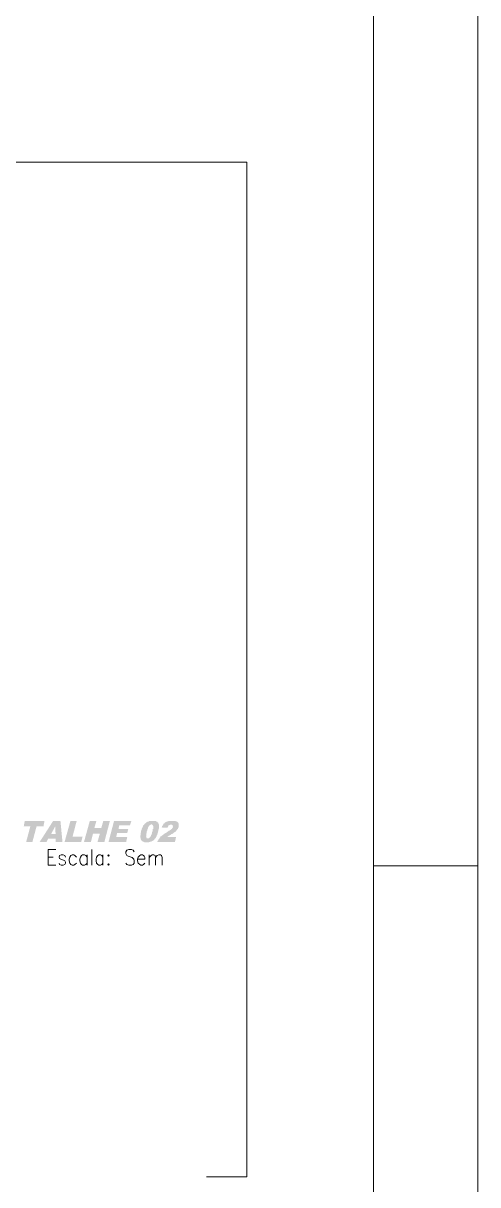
# Model space of a CAD drawing. Header units: millimetres. Extents: x 2928 to 3112, y 1220 to 1280.
# Drawn here: x 3107.7 to 3112.05, y 1247.51 to 1258.61 of the extents above; entities that cross this region are included whole.
import ezdxf
from ezdxf.xclip import XClip

# ---------------------------------------------------------------- set-up
doc = ezdxf.new("R2010")
doc.units = ezdxf.units.MM

# ---------------------------------------------------------------- blocks, each defined once
blk = doc.blocks.new('MF14B49E0')
at = {"color": 7, "linetype": 'Continuous', "lineweight": 9, "true_color": 0x000007}
blk.add_lwpolyline([(840.03, 593.45), (0, 593.45), (0, 0.23), (840.03, 0.23)], close=True, dxfattribs=at)

msp = doc.modelspace()

# ---------------------------------------------------------------- hatches: boundary and pattern name
at = {"true_color": 0x000007}
for points in [[(3107.71498, 1250.98792), (3107.90354, 1250.98792), (3107.89361, 1250.935), (3107.82745, 1250.935), (3107.78776, 1250.78614), (3107.72821, 1250.78614), (3107.76791, 1250.935), (3107.70506, 1250.935)], [(3108.15164, 1250.98792), (3108.21118, 1250.98792), (3108.17148, 1250.83576), (3108.26741, 1250.83576), (3108.25418, 1250.78614), (3108.0954, 1250.78614)], [(3108.33688, 1250.98792), (3108.39973, 1250.98792), (3108.37989, 1250.91846), (3108.44604, 1250.91846), (3108.46589, 1250.98792), (3108.52874, 1250.98792), (3108.47582, 1250.78614), (3108.40966, 1250.78614), (3108.43281, 1250.86553), (3108.36665, 1250.86553), (3108.34681, 1250.78614), (3108.28065, 1250.78614)], [(3108.56844, 1250.98792), (3108.73384, 1250.98792), (3108.72061, 1250.94492), (3108.61806, 1250.94492), (3108.61144, 1250.91184), (3108.70407, 1250.91184), (3108.69414, 1250.87214), (3108.59821, 1250.87214), (3108.58829, 1250.83245), (3108.69414, 1250.83245), (3108.68422, 1250.78614), (3108.51551, 1250.78614)], [(3109.15064, 1250.78614), (3108.98194, 1250.78614), (3108.98194, 1250.78945), (3108.98525, 1250.79275), (3108.98525, 1250.79606), (3108.98855, 1250.79937), (3108.99186, 1250.80268), (3108.99186, 1250.80599), (3108.99517, 1250.8126), (3108.99848, 1250.81591), (3108.99848, 1250.81922), (3109.00179, 1250.81922), (3109.00509, 1250.82253), (3109.00509, 1250.82583), (3109.0084, 1250.82914), (3109.01171, 1250.83245), (3109.0084, 1250.83576), (3109.01502, 1250.83576), (3109.01502, 1250.83907), (3109.01832, 1250.83907), (3109.02163, 1250.84237), (3109.02494, 1250.84568), (3109.02825, 1250.84899), (3109.03156, 1250.84899), (3109.03486, 1250.8523), (3109.03817, 1250.8556), (3109.04148, 1250.85891), (3109.04479, 1250.85891), (3109.04479, 1250.86222), (3109.0481, 1250.86553), (3109.0514, 1250.86553), (3109.05471, 1250.86553), (3109.05802, 1250.86884), (3109.06133, 1250.87214), (3109.06794, 1250.87545), (3109.07456, 1250.87876), (3109.07787, 1250.88207), (3109.08118, 1250.88207), (3109.07787, 1250.88538), (3109.08448, 1250.88868), (3109.08779, 1250.88868), (3109.0911, 1250.89199), (3109.09441, 1250.8953), (3109.09772, 1250.8953), (3109.10102, 1250.89861), (3109.10433, 1250.90192), (3109.10764, 1250.90192), (3109.11095, 1250.90522), (3109.11426, 1250.90853), (3109.11756, 1250.91184), (3109.12087, 1250.91184), (3109.11756, 1250.91515), (3109.12087, 1250.91515), (3109.12418, 1250.91846), (3109.12749, 1250.91846), (3109.12749, 1250.92176), (3109.12749, 1250.92507), (3109.1308, 1250.92838), (3109.12749, 1250.93169), (3109.1308, 1250.93169), (3109.1308, 1250.935), (3109.1308, 1250.9383), (3109.1308, 1250.94161), (3109.12749, 1250.94492), (3109.12418, 1250.94823), (3109.12749, 1250.94823), (3109.12418, 1250.94823), (3109.12087, 1250.94823), (3109.12087, 1250.95154), (3109.11756, 1250.95154), (3109.11426, 1250.95154), (3109.11095, 1250.95154), (3109.10764, 1250.95154), (3109.10433, 1250.95154), (3109.10102, 1250.94823), (3109.09772, 1250.94823), (3109.09441, 1250.94492), (3109.0911, 1250.94823), (3109.0911, 1250.94161), (3109.08779, 1250.94161), (3109.08779, 1250.9383), (3109.08448, 1250.935), (3109.08448, 1250.93169), (3109.08118, 1250.92838), (3109.08118, 1250.92507), (3109.07787, 1250.92176), (3109.02494, 1250.92507), (3109.02494, 1250.92838), (3109.02825, 1250.93169), (3109.02825, 1250.935), (3109.02825, 1250.9383), (3109.03156, 1250.94161), (3109.03486, 1250.94492), (3109.03486, 1250.94823), (3109.03817, 1250.95154), (3109.03817, 1250.95484), (3109.03817, 1250.95815), (3109.04148, 1250.95815), (3109.04479, 1250.96146), (3109.04148, 1250.96477), (3109.0481, 1250.96477), (3109.0514, 1250.96477), (3109.0514, 1250.96808), (3109.05471, 1250.97138), (3109.05802, 1250.97138), (3109.05802, 1250.97469), (3109.06133, 1250.978), (3109.06464, 1250.978), (3109.06794, 1250.978), (3109.07125, 1250.98131), (3109.07456, 1250.98131), (3109.07787, 1250.98131), (3109.08118, 1250.98462), (3109.08779, 1250.98462), (3109.08779, 1250.98792), (3109.0911, 1250.98792), (3109.09772, 1250.98792), (3109.10102, 1250.98792), (3109.10433, 1250.98792), (3109.10764, 1250.98792), (3109.11095, 1250.98792), (3109.11426, 1250.98792), (3109.11756, 1250.98792), (3109.12087, 1250.98792), (3109.12418, 1250.98792), (3109.12749, 1250.98792), (3109.1308, 1250.98792), (3109.1341, 1250.98792), (3109.13741, 1250.98792), (3109.14072, 1250.98792), (3109.14403, 1250.98792), (3109.15064, 1250.98792), (3109.15395, 1250.98792), (3109.15726, 1250.98792), (3109.15726, 1250.98462), (3109.16057, 1250.98462), (3109.16388, 1250.98462), (3109.16388, 1250.98131), (3109.16057, 1250.98462), (3109.16718, 1250.98131), (3109.17049, 1250.98131), (3109.1738, 1250.978), (3109.17049, 1250.98131), (3109.1738, 1250.978), (3109.17711, 1250.97469), (3109.18042, 1250.97138), (3109.17711, 1250.97469), (3109.18372, 1250.96808), (3109.18372, 1250.96477), (3109.18703, 1250.96477), (3109.18703, 1250.96146), (3109.18703, 1250.95815), (3109.18703, 1250.95484), (3109.18703, 1250.95154), (3109.18703, 1250.94823), (3109.18703, 1250.94492), (3109.18703, 1250.94161), (3109.18703, 1250.935), (3109.18703, 1250.93169), (3109.18703, 1250.92838), (3109.18703, 1250.92507), (3109.18372, 1250.92507), (3109.18372, 1250.92176), (3109.18042, 1250.91846), (3109.18042, 1250.91515), (3109.18042, 1250.91184), (3109.17711, 1250.91184), (3109.1738, 1250.90853), (3109.1738, 1250.90522), (3109.17049, 1250.90192), (3109.16718, 1250.90192), (3109.16718, 1250.89861), (3109.16718, 1250.8953), (3109.16388, 1250.8953), (3109.16057, 1250.89199), (3109.16057, 1250.88868), (3109.15726, 1250.88868), (3109.15726, 1250.88538), (3109.15395, 1250.88207), (3109.15064, 1250.88207), (3109.14734, 1250.88207), (3109.14403, 1250.87876), (3109.14403, 1250.87545), (3109.14072, 1250.87545), (3109.13741, 1250.87214), (3109.1341, 1250.87214), (3109.1341, 1250.86884), (3109.12749, 1250.86553), (3109.12087, 1250.86222), (3109.11756, 1250.85891), (3109.11426, 1250.86222), (3109.11426, 1250.85891), (3109.11095, 1250.8556), (3109.10764, 1250.8523), (3109.10433, 1250.8523), (3109.10102, 1250.84899), (3109.09772, 1250.84899), (3109.09441, 1250.84568), (3109.0911, 1250.84568), (3109.0911, 1250.84237), (3109.08779, 1250.84237), (3109.08448, 1250.83907), (3109.08118, 1250.83576), (3109.07787, 1250.83576), (3109.07456, 1250.83245), (3109.16057, 1250.83245)]]:
    msp.add_hatch(color=7, dxfattribs=at).paths.add_polyline_path(points)
h = msp.add_hatch(color=7, dxfattribs=at)
h.paths.add_polyline_path([(3108.00939, 1250.81922), (3107.93992, 1250.81922), (3107.92338, 1250.78614), (3107.85723, 1250.78614), (3107.98624, 1250.98792), (3108.0557, 1250.98792), (3108.07555, 1250.78614), (3108.00939, 1250.78614)])
h.paths.add_polyline_path([(3108.00939, 1250.86222), (3108.00608, 1250.935), (3107.96639, 1250.86222)])
h = msp.add_hatch(color=7, dxfattribs=at)
h.paths.add_polyline_path([(3108.82646, 1250.88868), (3108.82646, 1250.89199), (3108.82977, 1250.8953), (3108.82977, 1250.89861), (3108.83308, 1250.90192), (3108.83308, 1250.90522), (3108.83308, 1250.90853), (3108.83308, 1250.91184), (3108.83639, 1250.91515), (3108.83639, 1250.91846), (3108.83969, 1250.92176), (3108.83969, 1250.92507), (3108.843, 1250.92838), (3108.843, 1250.93169), (3108.84631, 1250.935), (3108.84631, 1250.94161), (3108.84962, 1250.94161), (3108.84962, 1250.94492), (3108.84962, 1250.94823), (3108.85293, 1250.94823), (3108.85623, 1250.95154), (3108.85623, 1250.95484), (3108.85954, 1250.95815), (3108.86285, 1250.95815), (3108.86285, 1250.96146), (3108.85954, 1250.96477), (3108.86616, 1250.96477), (3108.86947, 1250.96477), (3108.86947, 1250.96808), (3108.87277, 1250.96808), (3108.87608, 1250.97138), (3108.87939, 1250.97469), (3108.8827, 1250.978), (3108.88601, 1250.978), (3108.88931, 1250.98131), (3108.89262, 1250.98131), (3108.89593, 1250.98131), (3108.89924, 1250.98131), (3108.89924, 1250.98462), (3108.90255, 1250.98462), (3108.90585, 1250.98792), (3108.90916, 1250.98792), (3108.91247, 1250.98792), (3108.91578, 1250.98792), (3108.91909, 1250.98792), (3108.92239, 1250.98792), (3108.92901, 1250.98792), (3108.93232, 1250.98792), (3108.93563, 1250.98792), (3108.93893, 1250.98792), (3108.94555, 1250.98792), (3108.95217, 1250.98792), (3108.95547, 1250.98792), (3108.95878, 1250.98792), (3108.96209, 1250.98792), (3108.9654, 1250.98792), (3108.96871, 1250.98462), (3108.9654, 1250.98792), (3108.97201, 1250.98131), (3108.97532, 1250.98131), (3108.97863, 1250.98131), (3108.98194, 1250.978), (3108.98525, 1250.97469), (3108.98525, 1250.97138), (3108.98855, 1250.97138), (3108.99186, 1250.96808), (3108.99186, 1250.96477), (3108.99186, 1250.96146), (3108.99517, 1250.95815), (3108.99517, 1250.95484), (3108.99848, 1250.95484), (3108.99848, 1250.95154), (3108.99848, 1250.94823), (3108.99848, 1250.94492), (3108.99848, 1250.94161), (3108.99848, 1250.935), (3108.99848, 1250.93169), (3108.99848, 1250.92838), (3108.99848, 1250.92507), (3108.99848, 1250.92176), (3108.99848, 1250.91846), (3108.99848, 1250.91515), (3108.99517, 1250.91184), (3108.99517, 1250.90522), (3108.99186, 1250.90192), (3108.99186, 1250.89861), (3108.99186, 1250.8953), (3108.99186, 1250.88868), (3108.98855, 1250.88538), (3108.98855, 1250.88207), (3108.98855, 1250.87545), (3108.98525, 1250.87545), (3108.98525, 1250.87214), (3108.98525, 1250.86884), (3108.98194, 1250.86553), (3108.98194, 1250.86222), (3108.98194, 1250.85891), (3108.98194, 1250.8556), (3108.97863, 1250.8523), (3108.97863, 1250.84899), (3108.97532, 1250.84899), (3108.97532, 1250.84237), (3108.97201, 1250.83907), (3108.97201, 1250.83576), (3108.96871, 1250.83245), (3108.96871, 1250.82914), (3108.9654, 1250.82583), (3108.96209, 1250.82253), (3108.96209, 1250.81922), (3108.95878, 1250.81922), (3108.95547, 1250.81591), (3108.95547, 1250.8126), (3108.95217, 1250.8126), (3108.95217, 1250.80929), (3108.94886, 1250.8126), (3108.94886, 1250.80599), (3108.94555, 1250.80599), (3108.94555, 1250.80268), (3108.94224, 1250.79937), (3108.93893, 1250.79937), (3108.93563, 1250.79606), (3108.93232, 1250.79606), (3108.92901, 1250.79275), (3108.92239, 1250.78945), (3108.91909, 1250.78945), (3108.91578, 1250.78945), (3108.91247, 1250.78945), (3108.90916, 1250.78614), (3108.90255, 1250.78614), (3108.90255, 1250.78283), (3108.89924, 1250.78283), (3108.89593, 1250.78283), (3108.89262, 1250.78283), (3108.88931, 1250.78283), (3108.88601, 1250.78283), (3108.8827, 1250.78283), (3108.87939, 1250.78283), (3108.87608, 1250.78283), (3108.87277, 1250.78283), (3108.86947, 1250.78283), (3108.86616, 1250.78283), (3108.86285, 1250.78283), (3108.85954, 1250.78283), (3108.85623, 1250.78614), (3108.85293, 1250.78614), (3108.84962, 1250.78945), (3108.84631, 1250.78945), (3108.843, 1250.78945), (3108.83969, 1250.79275), (3108.83969, 1250.79606), (3108.83639, 1250.79606), (3108.83308, 1250.79606), (3108.83308, 1250.79937), (3108.82977, 1250.80268), (3108.82646, 1250.80599), (3108.82646, 1250.80929), (3108.82646, 1250.8126), (3108.82315, 1250.8126), (3108.82315, 1250.81591), (3108.82315, 1250.81922), (3108.82315, 1250.82253), (3108.82315, 1250.82583), (3108.81985, 1250.82914), (3108.81985, 1250.83576), (3108.81985, 1250.83907), (3108.81985, 1250.84237), (3108.81985, 1250.84568), (3108.81985, 1250.84899), (3108.82315, 1250.8523), (3108.82315, 1250.8556), (3108.82315, 1250.85891), (3108.82315, 1250.86553), (3108.82315, 1250.86884), (3108.82315, 1250.87214), (3108.82315, 1250.87545), (3108.82646, 1250.87545), (3108.82646, 1250.88207), (3108.82646, 1250.88538), (3108.82646, 1250.88868), (3108.82315, 1250.89199)])
h.paths.add_polyline_path([(3108.8827, 1250.88868), (3108.87939, 1250.88207), (3108.87939, 1250.87876), (3108.87939, 1250.87545), (3108.87939, 1250.87214), (3108.87939, 1250.86884), (3108.87608, 1250.86553), (3108.87608, 1250.86222), (3108.87608, 1250.85891), (3108.87608, 1250.8556), (3108.87608, 1250.8523), (3108.87608, 1250.84899), (3108.87608, 1250.84568), (3108.87608, 1250.84237), (3108.87608, 1250.83907), (3108.87608, 1250.83576), (3108.87277, 1250.83907), (3108.87608, 1250.83245), (3108.87608, 1250.82914), (3108.87939, 1250.82914), (3108.87939, 1250.82583), (3108.87939, 1250.82253), (3108.8827, 1250.82253), (3108.88601, 1250.82253), (3108.88931, 1250.82253), (3108.89262, 1250.82253), (3108.89593, 1250.82253), (3108.89924, 1250.82253), (3108.90255, 1250.82253), (3108.90255, 1250.82583), (3108.90585, 1250.82583), (3108.90916, 1250.82914), (3108.91247, 1250.83245), (3108.91578, 1250.83576), (3108.91909, 1250.84237), (3108.92239, 1250.84237), (3108.92239, 1250.84568), (3108.92239, 1250.84899), (3108.92239, 1250.8523), (3108.9257, 1250.8523), (3108.9257, 1250.8556), (3108.92901, 1250.85891), (3108.92901, 1250.86222), (3108.92901, 1250.86553), (3108.93232, 1250.87214), (3108.93232, 1250.87545), (3108.93232, 1250.88207), (3108.93563, 1250.88538), (3108.93563, 1250.88868), (3108.93893, 1250.8953), (3108.93893, 1250.89861), (3108.93893, 1250.90192), (3108.93893, 1250.90522), (3108.93893, 1250.91184), (3108.94224, 1250.91184), (3108.94224, 1250.91846), (3108.94224, 1250.92176), (3108.94224, 1250.92507), (3108.94224, 1250.92838), (3108.94224, 1250.93169), (3108.94224, 1250.935), (3108.93893, 1250.9383), (3108.94224, 1250.935), (3108.94224, 1250.9383), (3108.93893, 1250.94161), (3108.94224, 1250.94161), (3108.93893, 1250.94492), (3108.93893, 1250.94823), (3108.93563, 1250.94823), (3108.93563, 1250.95154), (3108.93232, 1250.95154), (3108.92901, 1250.95484), (3108.9257, 1250.95484), (3108.92239, 1250.95484), (3108.91909, 1250.95154), (3108.91578, 1250.95154), (3108.91247, 1250.94823), (3108.90916, 1250.94823), (3108.90916, 1250.94492), (3108.90585, 1250.94161), (3108.90255, 1250.94161), (3108.90255, 1250.9383), (3108.89924, 1250.94161), (3108.89924, 1250.935), (3108.89924, 1250.93169), (3108.89924, 1250.92838), (3108.89593, 1250.92838), (3108.89593, 1250.92507), (3108.89262, 1250.92507), (3108.89262, 1250.91846), (3108.89262, 1250.91515), (3108.88931, 1250.91184), (3108.88931, 1250.90853), (3108.88601, 1250.90522), (3108.88601, 1250.90192), (3108.88601, 1250.89861), (3108.88601, 1250.8953), (3108.8827, 1250.88868), (3108.87939, 1250.89199)])

# ---------------------------------------------------------------- linework, layer by layer
at = {"color": 7, "linetype": 'Continuous', "lineweight": 9, "true_color": 0x000007}
for points in [[(3111.04942, 1279.22812), (3030.52665, 1279.22812), (3030.52665, 1221.89096), (3111.04942, 1221.89096)], [(3108.51551, 1250.66374), (3108.5089, 1250.65713), (3108.51551, 1250.65051), (3108.52213, 1250.65713)], [(3108.51551, 1250.57773), (3108.5089, 1250.57112), (3108.51551, 1250.5645), (3108.52213, 1250.57112)]]:
    msp.add_lwpolyline(points, close=True, dxfattribs=at)
for points in [[(3109.45167, 1247.58732), (3109.8387, 1247.58732), (3109.8387, 1257.283), (3100.64584, 1257.283), (3100.64584, 1247.58732), (3107.04015, 1247.58732)], [(3107.93992, 1250.5645), (3107.93992, 1250.71336), (3108.0127, 1250.71336)], [(3108.35673, 1250.71336), (3108.35673, 1250.5645), (3108.35673, 1250.5645)], [(3108.7603, 1250.69351), (3108.75038, 1250.70675), (3108.73384, 1250.71336), (3108.71068, 1250.71336), (3108.69084, 1250.70675), (3108.68091, 1250.69351), (3108.68091, 1250.67697), (3108.68753, 1250.66374), (3108.69084, 1250.65713), (3108.70407, 1250.65051), (3108.74045, 1250.63728), (3108.75038, 1250.62735), (3108.75699, 1250.62074), (3108.7603, 1250.60751), (3108.7603, 1250.58435), (3108.75038, 1250.57112), (3108.73384, 1250.5645), (3108.71068, 1250.5645), (3108.69084, 1250.57112), (3108.68091, 1250.58435)], [(3107.93992, 1250.64059), (3107.98624, 1250.64059), (3107.98624, 1250.64059)], [(3108.10532, 1250.64059), (3108.09871, 1250.65713), (3108.08217, 1250.66374), (3108.06232, 1250.66374), (3108.04578, 1250.65713), (3108.04247, 1250.64059), (3108.04578, 1250.62735), (3108.05901, 1250.62074), (3108.08548, 1250.61412), (3108.09871, 1250.60751), (3108.10532, 1250.59427), (3108.10532, 1250.58435), (3108.09871, 1250.57112), (3108.08217, 1250.5645), (3108.06232, 1250.5645), (3108.04578, 1250.57112), (3108.04247, 1250.58435)], [(3108.20787, 1250.64059), (3108.19464, 1250.65713), (3108.18471, 1250.66374), (3108.16817, 1250.66374), (3108.15494, 1250.65713), (3108.14502, 1250.64059), (3108.1384, 1250.62074), (3108.1384, 1250.60751), (3108.14502, 1250.58435), (3108.15494, 1250.57112), (3108.16817, 1250.5645), (3108.18471, 1250.5645), (3108.19464, 1250.57112), (3108.20787, 1250.58435)], [(3108.31042, 1250.64059), (3108.29719, 1250.65713), (3108.28726, 1250.66374), (3108.26741, 1250.66374), (3108.25749, 1250.65713), (3108.24757, 1250.64059), (3108.24095, 1250.62074), (3108.24095, 1250.60751), (3108.24757, 1250.58435), (3108.25749, 1250.57112), (3108.26741, 1250.5645), (3108.28726, 1250.5645), (3108.29719, 1250.57112), (3108.31042, 1250.58435)], [(3108.31042, 1250.66374), (3108.31042, 1250.5645), (3108.31042, 1250.5645)], [(3108.46258, 1250.64059), (3108.45266, 1250.65713), (3108.43943, 1250.66374), (3108.42289, 1250.66374), (3108.41297, 1250.65713), (3108.39973, 1250.64059), (3108.39643, 1250.62074), (3108.39643, 1250.60751), (3108.39973, 1250.58435), (3108.41297, 1250.57112), (3108.42289, 1250.5645), (3108.43943, 1250.5645), (3108.45266, 1250.57112), (3108.46258, 1250.58435)], [(3108.46258, 1250.66374), (3108.46258, 1250.5645), (3108.46258, 1250.5645)], [(3108.79338, 1250.62074), (3108.86285, 1250.62074), (3108.86285, 1250.63728), (3108.85623, 1250.65051), (3108.84962, 1250.65713), (3108.83969, 1250.66374), (3108.82315, 1250.66374), (3108.81323, 1250.65713), (3108.8, 1250.64059), (3108.79338, 1250.62074), (3108.79338, 1250.60751), (3108.8, 1250.58435), (3108.81323, 1250.57112), (3108.82315, 1250.5645), (3108.83969, 1250.5645), (3108.84962, 1250.57112), (3108.86285, 1250.58435)], [(3108.90255, 1250.66374), (3108.90255, 1250.5645), (3108.90255, 1250.5645)], [(3108.90255, 1250.63728), (3108.92239, 1250.65713), (3108.93232, 1250.66374), (3108.94886, 1250.66374), (3108.96209, 1250.65713), (3108.9654, 1250.63728), (3108.9654, 1250.5645)], [(3108.9654, 1250.63728), (3108.98194, 1250.65713), (3108.99517, 1250.66374), (3109.01171, 1250.66374), (3109.02163, 1250.65713), (3109.02825, 1250.63728), (3109.02825, 1250.5645)], [(3107.93992, 1250.5645), (3108.0127, 1250.5645), (3108.0127, 1250.5645)], [(3112.04512, 1250.55789), (3111.04942, 1250.55789), (3111.04942, 1250.55789)]]:
    msp.add_lwpolyline(points, dxfattribs=at)

# ---------------------------------------------------------------- block references
at = {"color": 7, "true_color": 0xffffff}
ref = msp.add_blockref('MF14B49E0', (3028.04236, 1220.88198), dxfattribs=dict(at, xscale=0.1, yscale=0.1, zscale=0.1))
XClip(ref).set_block_clipping_path([(0, 0.2320201385), (841.02, 594.08)])

doc.saveas('drawing.dxf')
